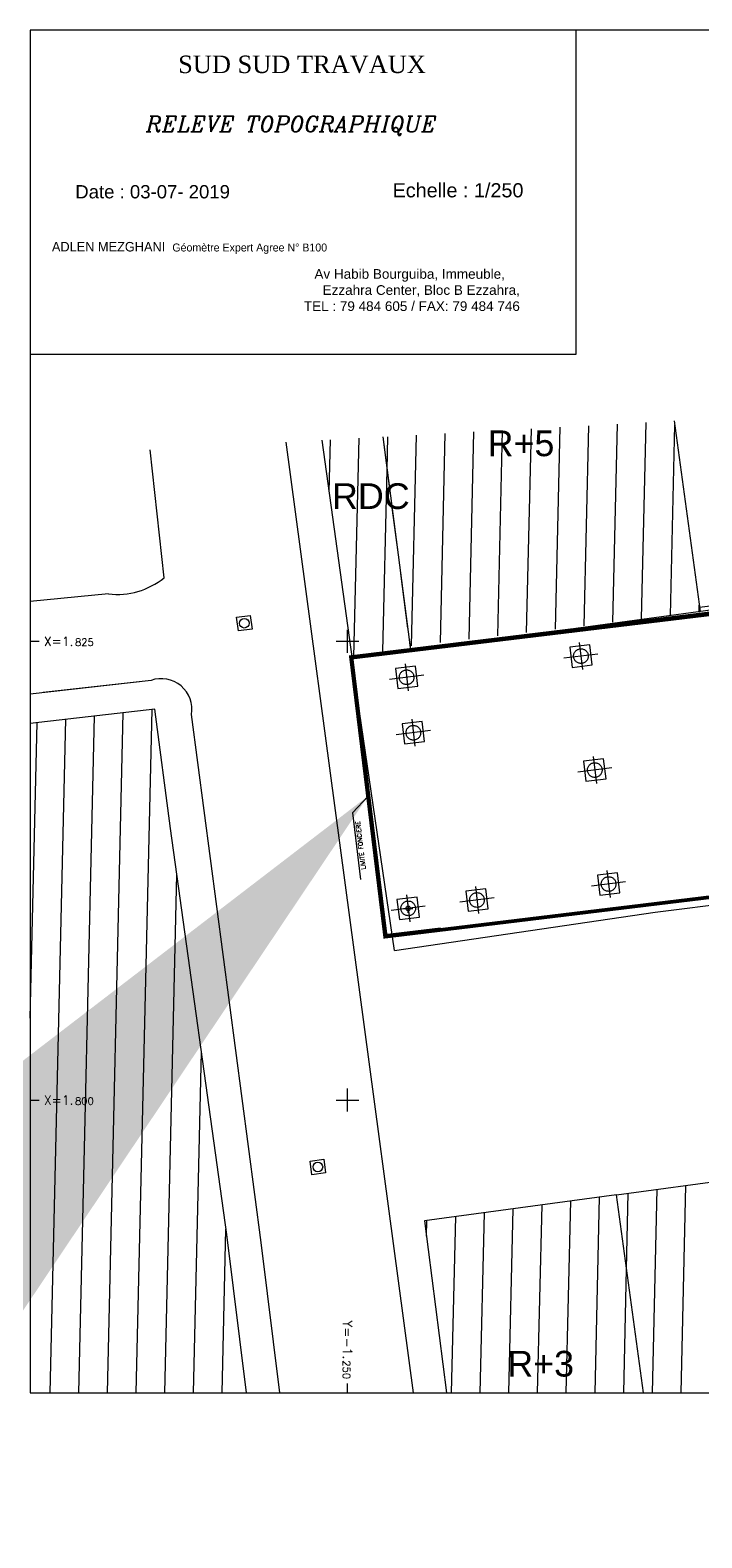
# Model space of a CAD drawing. Header units: millimetres. Extents: x 1233 to 1338, y 1776 to 1858.
# Drawn here: x 1232.7 to 1269.3, y 1776.1 to 1858.3 of the extents above; entities that cross this region are included whole.
import ezdxf
from ezdxf.enums import TextEntityAlignment as Align

# ---------------------------------------------------------------- set-up
doc = ezdxf.new("R2010")
doc.units = ezdxf.units.MM
doc.header["$LTSCALE"] = 2.5
doc.header["$PDMODE"] = 34
doc.header["$PDSIZE"] = 0.25
for name, pattern in [('ACAD_ISO02W100', [15, 12, -3]), ('AXES', [2, 1.25, -0.25, 0.25, -0.25]), ('AXES2', [1.125, 0.75, -0.125, 0.125, -0.125]), ('DASHED', [0.75, 0.5, -0.25])]:
    doc.linetypes.add(name, pattern=pattern)
for name, color, linetype in [('Annotation', 7, 'Continuous'), ('Assiette otc', 1, 'Continuous'), ('axe des pieux', 4, 'AXES2'), ('bordure', 253, 'Continuous'), ('Carroyage(1)', 7, 'Continuous'), ('cloture', 7, 'Continuous'), ('const', 7, 'Continuous'), ('Construction', 7, 'Continuous'), ('cot pieux', 1, 'Continuous'), ('COTATION', 1, 'Continuous'), ('grillage', 252, 'LIMITE2'), ('Légende_Horizon_Topo', 7, 'Continuous'), ('MiseEnPage', 7, 'Continuous'), ('pieux', 3, 'AXES2'), ('Regard_Eau_Usé', 5, 'Continuous'), ('SEMELLE', 2, 'Continuous'), ('tableau_recap_surface', 7, 'Continuous'), ('texte', 7, 'Continuous')]:
    doc.layers.add(name, color=color, linetype=linetype)
doc.layers.add('ARMATURE', color=6, linetype='Continuous', lineweight=50)
doc.styles.add('ROMANCSABA', font='romanc.shx')
doc.styles.add('Romans 2.0', font='Romans.shx', dxfattribs={"width": 0.99, "height": 1})
doc.styles.add('STANDSABA', font='romans.shx')
doc.styles.add('STYLE2', font='arial.ttf')
doc.linetypes.add('LIMITE2', pattern='A,0.25,-0.1,[132,ltypeshp.shx,S=0.1,R=0,X=-0.1,Y=0],-0.1,1', length=1.45)
doc.dimstyles.new('DETAIL', dxfattribs={"dimtxt": 15, "dimasz": 40, "dimexe": 10, "dimexo": 10, "dimgap": 10, "dimtad": 1, "dimdec": 4, "dimdsep": 46, "dimtxsty": 'STANDSABA', "dimcen": 2.5, "dimdle": 5, "dimclrd": 1, "dimclre": 1, "dimclrt": 3, "dimadec": 0, "dimazin": 0, "dimtfac": 1, "dimtdec": 4, "dimtmove": 0, "dimatfit": 3, "dimfxl": 0, "dimtvp": 1, "dimtolj": 1, "dimtzin": 0, "dimarcsym": 0})
pattern_1 = [(88.6695683, (-22929.6595, -88354.8654), (-1.562078779, 0.036278636), [])]

# ---------------------------------------------------------------- blocks, each defined once
blk = doc.blocks.new('u003')
at = {"color": 0}
blk.add_lwpolyline([(0, 0.6), (0.6, 0.6), (0.6, 0), (0, 0), (0, 0.6)], dxfattribs=at)
blk.add_circle((0.3, 0.3), 0.21, dxfattribs=at)

msp = doc.modelspace()

# ---------------------------------------------------------------- hatches: boundary and pattern name
at = {"layer": 'Légende_Horizon_Topo'}
h = msp.add_hatch(dxfattribs=at)
h.set_pattern_fill('HCOV02', color=8, scale=25, angle=313.66957, style=0)
h.set_pattern_definition(pattern_1)
edge = h.paths.add_edge_path()
edge.add_line((1250.986, 1843.307), (1253.404, 1824.74))
h.paths.add_polyline_path([(1251.92, 1836.134), (1248.609, 1835.952), (1250.247, 1824.143), (1253.404, 1824.74)])
h = msp.add_hatch(dxfattribs=at)
h.set_pattern_fill('HCOV02', color=8, scale=25, angle=313.66957, style=0)
h.set_pattern_definition(pattern_1)
h.paths.add_polyline_path([(1267.811, 1837.005), (1251.92, 1836.134), (1253.404, 1824.74), (1269.224, 1826.592)])
h = msp.add_hatch(dxfattribs=at)
h.set_pattern_fill('HCOV02', color=8, scale=25, angle=313.66957, style=0)
h.set_pattern_definition(pattern_1)
edge = h.paths.add_edge_path(flags=17)
edge.add_line((1245.471, 1776.148), (1243.419, 1792.673))
h.paths.add_polyline_path([(1232.704, 1820.53), (1232.704, 1792.997), (1233.719, 1784.052), (1244.49, 1784.052), (1243.419, 1792.673), (1240.352, 1814.807), (1239.496, 1821.3)])
h = msp.add_hatch(dxfattribs=at)
h.set_pattern_fill('HCOV02', color=8, scale=25, angle=313.66957, style=0)
h.set_pattern_definition(pattern_1)
h.paths.add_polyline_path([(1266.126, 1784.052), (1276.139, 1784.052), (1275, 1793.103), (1274.58, 1796.192), (1264.658, 1794.842)])
h = msp.add_hatch(dxfattribs=at)
h.set_pattern_fill('HCOV02', color=8, scale=25, angle=313.66957, style=0)
h.set_pattern_definition(pattern_1)
edge = h.paths.add_edge_path(flags=17)
edge.add_line((1254.204, 1793.42), (1256.148, 1778.135))
h.paths.add_polyline_path([(1255.395, 1784.052), (1266.126, 1784.052), (1264.658, 1794.842), (1254.204, 1793.42)])

# ---------------------------------------------------------------- linework, layer by layer
for p, q in [((1232.704, 1858.302), (1232.704, 1839.566)), ((1262.459, 1858.302), (1232.704, 1858.302)), ((1232.704, 1858.302), (1232.704, 1858.302)), ((1262.459, 1840.653), (1262.459, 1858.302)), ((1232.704, 1840.653), (1262.459, 1840.653))]:
    msp.add_line(p, q)
at = {"linetype": 'ByBlock'}
for p, q in [((1250.209, 1824.065), (1262.63, 1825.707)), ((1252.049, 1808.907), (1250.186, 1824.138)), ((1252.158, 1808.92), (1250.296, 1824.152)), ((1252.036, 1809.016), (1255.06, 1809.383)), ((1252.049, 1808.907), (1255.073, 1809.274))]:
    msp.add_line(p, q, dxfattribs=at)
msp.add_point((1253.308, 1810.45), dxfattribs=at)
at = {"layer": 'ARMATURE', "linetype": 'AXES', "ltscale": 50}
for p, q in [((1315.255, 1831.961), (1250.209, 1824.065)), ((1250.209, 1824.065), (1252.049, 1808.907)), ((1252.049, 1808.907), (1317.095, 1816.802))]:
    msp.add_line(p, q, dxfattribs=at)
at = {"layer": 'Assiette otc', "const_width": 0.2, "flags": 128}
msp.add_lwpolyline([(1252.049, 1808.907), (1250.186, 1824.138), (1315.28, 1832.079), (1316.043, 1825.866), (1317.155, 1816.809)], close=True, dxfattribs=at)
at = {"layer": 'axe des pieux', "ltscale": 75}
for p, q in [((1262.634, 1824.927), (1262.812, 1823.461)), ((1263.651, 1824.307), (1261.795, 1824.082)), ((1254.151, 1823.154), (1252.295, 1822.928)), ((1253.134, 1823.774), (1253.312, 1822.308)), ((1253.5, 1820.753), (1253.678, 1819.287)), ((1254.517, 1820.133), (1252.661, 1819.908)), ((1264.405, 1818.097), (1262.549, 1817.872)), ((1263.388, 1818.718), (1263.566, 1817.252)), ((1264.141, 1812.508), (1264.319, 1811.042)), ((1256.967, 1811.638), (1257.145, 1810.171)), ((1265.158, 1811.888), (1263.302, 1811.663)), ((1253.219, 1811.183), (1253.397, 1809.716)), ((1257.984, 1811.017), (1256.128, 1810.792)), ((1254.236, 1810.562), (1252.38, 1810.337))]:
    msp.add_line(p, q, dxfattribs=at)
at = {"layer": 'bordure'}
for p, q in [((1240.007, 1828.461), (1239.242, 1835.439)), ((1240.007, 1828.461), (1239.242, 1835.439)), ((1246.632, 1835.844), (1253.57, 1784.052)), ((1246.632, 1835.844), (1253.57, 1784.052)), ((1236.973, 1827.581), (1232.704, 1827.17)), ((1239.293, 1822.873), (1232.704, 1822.126)), ((1239.293, 1822.873), (1233.411, 1822.206)), ((1245.287, 1792.237), (1241.495, 1821.008)), ((1245.287, 1792.237), (1241.495, 1821.008)), ((1246.304, 1784.052), (1245.287, 1792.237)), ((1246.304, 1784.052), (1245.287, 1792.237))]:
    msp.add_line(p, q, dxfattribs=at)
for centre, radius, start, end in [((1237.442, 1831.633), 4.079, 263.38825, 308.95746), ((1239.845, 1821.293), 1.674, 350.22844, 109.26433)]:
    msp.add_arc(centre, radius, start, end, dxfattribs=at)
at = {"layer": 'Carroyage(1)', "linetype": 'ByBlock'}
for p, q in [((1250, 1824.375), (1250, 1825.625)), ((1232.704, 1825), (1233.204, 1825)), ((1249.375, 1825), (1250.625, 1825)), ((1232.704, 1800), (1233.204, 1800)), ((1249.375, 1800), (1250.625, 1800)), ((1250, 1799.375), (1250, 1800.625)), ((1250, 1784.052), (1250, 1784.552))]:
    msp.add_line(p, q, dxfattribs=at)
at = {"layer": 'cloture'}
msp.add_line((1303.362, 1831.151), (1269.19, 1826.843), dxfattribs=at)
at = {"layer": 'const'}
for p, q in [((1271.176, 1826.892), (1254.584, 1824.635)), ((1254.584, 1824.635), (1250.228, 1824.028))]:
    msp.add_line(p, q, dxfattribs=at)
at = {"layer": 'Construction'}
for p, q in [((1267.811, 1837.005), (1269.22, 1826.626)), ((1251.92, 1836.134), (1253.431, 1824.534)), ((1248.609, 1835.952), (1250.262, 1824.033)), ((1239.496, 1821.3), (1232.704, 1820.53)), ((1240.352, 1814.807), (1239.496, 1821.3)), ((1243.419, 1792.673), (1240.352, 1814.807)), ((1264.658, 1794.842), (1274.58, 1796.192)), ((1264.658, 1794.842), (1254.204, 1793.42)), ((1266.126, 1784.052), (1264.658, 1794.842)), ((1254.204, 1793.42), (1255.395, 1784.052)), ((1254.204, 1793.42), (1255.395, 1784.052)), ((1244.49, 1784.052), (1243.419, 1792.673))]:
    msp.add_line(p, q, dxfattribs=at)
at = {"layer": 'Construction', "linetype": 'ACAD_ISO02W100', "ltscale": 0.1}
msp.add_line((1251.92, 1836.134), (1253.404, 1824.74), dxfattribs=at)
msp.add_line((1251.92, 1836.134), (1253.404, 1824.74), dxfattribs=at)
at = {"layer": 'grillage', "ltscale": 0.5}
for p, q in [((1252.554, 1808.152), (1250.228, 1824.028)), ((1266.775, 1810.249), (1296.082, 1813.839))]:
    msp.add_line(p, q, dxfattribs=at)
at = {"layer": 'grillage'}
msp.add_line((1252.554, 1808.152), (1266.775, 1810.249), dxfattribs=at)
at = {"layer": 'MiseEnPage', "linetype": 'ByBlock', "flags": 128}
msp.add_lwpolyline([(1232.704, 1784.052), (1337.704, 1784.052), (1337.704, 1858.302), (1232.704, 1858.302)], close=True, dxfattribs=at)
at = {"layer": 'pieux', "linetype": 'DASHED', "ltscale": 25}
for centre in [(1262.723, 1824.194), (1253.223, 1823.041), (1253.589, 1820.02), (1263.477, 1817.985), (1264.23, 1811.775), (1253.308, 1810.45), (1257.056, 1810.904)]:
    msp.add_circle(centre, 0.4, dxfattribs=at)
at = {"layer": 'SEMELLE', "ltscale": 0.3}
for points in [[(1263.203, 1824.806), (1262.111, 1824.674), (1262.243, 1823.582), (1263.335, 1823.714)], [(1253.702, 1823.653), (1252.61, 1823.521), (1252.743, 1822.429), (1253.835, 1822.561)], [(1254.069, 1820.633), (1252.977, 1820.5), (1253.11, 1819.408), (1254.202, 1819.541)], [(1263.956, 1818.597), (1262.864, 1818.464), (1262.997, 1817.372), (1264.089, 1817.505)], [(1264.71, 1812.388), (1263.618, 1812.255), (1263.751, 1811.163), (1264.843, 1811.296)], [(1257.535, 1811.517), (1256.443, 1811.384), (1256.576, 1810.292), (1257.668, 1810.425)], [(1253.788, 1811.062), (1252.696, 1810.929), (1252.829, 1809.837), (1253.921, 1809.97)]]:
    msp.add_lwpolyline(points, close=True, dxfattribs=at)

# ---------------------------------------------------------------- block references
at = {"layer": 'Regard_Eau_Usé', "color": 7, "xscale": 1.249999999993636, "yscale": 1.249999999993636, "zscale": 1.249999999993636, "rotation": 97.61040153560242}
for p in [(1244.795, 1825.664), (1248.806, 1796.037), (1248.806, 1796.037)]:
    msp.add_blockref('u003', p, dxfattribs=at)

# ---------------------------------------------------------------- texts
at = {"layer": 'Annotation', "linetype": 'ByBlock', "style": 'Romans 2.0', "width": 0.99}
for s, height, p in [('X=1.', 0.5, (1233.454, 1824.75)), ('825', 0.4, (1235.151, 1824.75)), ('X=1.', 0.5, (1233.454, 1799.75)), ('800', 0.4, (1235.151, 1799.75))]:
    msp.add_text(s, height=height, dxfattribs=at).set_placement(p)
for s, height, p in [('Y=-1.', 0.5, (1249.75, 1785.877)), ('250', 0.4, (1249.75, 1784.802))]:
    msp.add_text(s, height=height, rotation=270, dxfattribs=at).set_placement(p, align=Align.RIGHT)
at = {"layer": 'COTATION', "color": 3, "style": 'ROMANCSABA'}
msp.add_text('LIMITE FONCIERE', height=0.24, rotation=96.92062, dxfattribs=at).set_placement((1250.594, 1813.865), align=Align.TOP_CENTER)
at = {"layer": 'tableau_recap_surface', "char_height": 1.4, "width": 61.23219, "attachment_point": 1, "style": 'STYLE2'}
for s, insert in [('R+5', (1257.633, 1836.488)), ('RDC', (1249.153, 1833.611)), ('R+3', (1258.706, 1786.338))]:
    msp.add_mtext(s, dxfattribs=dict(at, insert=insert))
at = {"layer": 'texte', "attachment_point": 1, "style": 'STYLE2'}
for s, insert, char_height, width in [('\\pi6.6725;{\\fTimes New Roman|b0|i0|c0|p18;SUD SUD TRAVAUX}', (1234.098, 1856.916), 0.95226, 26.44316), ('\\pi2.4995;{\\Fitalic|c0;RELEVE TOPOGRAPHIQUE}', (1236.521, 1853.612), 0.85, 22.84907), ('Date : 03-07- 2019', (1235.163, 1849.859), 0.72378, 40.7441), ('Echelle : 1/250', (1252.455, 1849.963), 0.77203, 50.93013)]:
    msp.add_mtext(s, dxfattribs=dict(at, insert=insert, char_height=char_height, width=width))
at = {"layer": 'texte'}
for s, insert, char_height, width, attachment_point in [('{\\fBankGothic Md BT|b0|i0|c0|p34;\\H1.0966x;ADLEN MEZGHANI\\H1.0943x; \\H0.8333x; \\H0.91386x;Géomètre Expert Agree N° B100\\H0.59692x; }', (1233.891, 1846.761), 0.473665, 44.00363, 1), ('{\\fArial|b0|i0|c0|p34;Av Habib Bourguiba, Immeuble,     Ezzahra Center, Bloc B Ezzahra, \\PTEL : 79 484 605 / FAX: 79 484 746}', (1259.393, 1845.281), 0.52629, 11.71469, 3)]:
    msp.add_mtext(s, dxfattribs=dict(at, insert=insert, char_height=char_height, width=width, attachment_point=attachment_point))

# ---------------------------------------------------------------- leaders
at = {"layer": 'cot pieux'}
msp.add_leader([(1251.119, 1816.571), (1250.266, 1815.662), (1250.708, 1812.015)], dimstyle='DETAIL', override={"dimgap": 10, "dimtad": 0}, dxfattribs=at)

doc.saveas('drawing.dxf')
